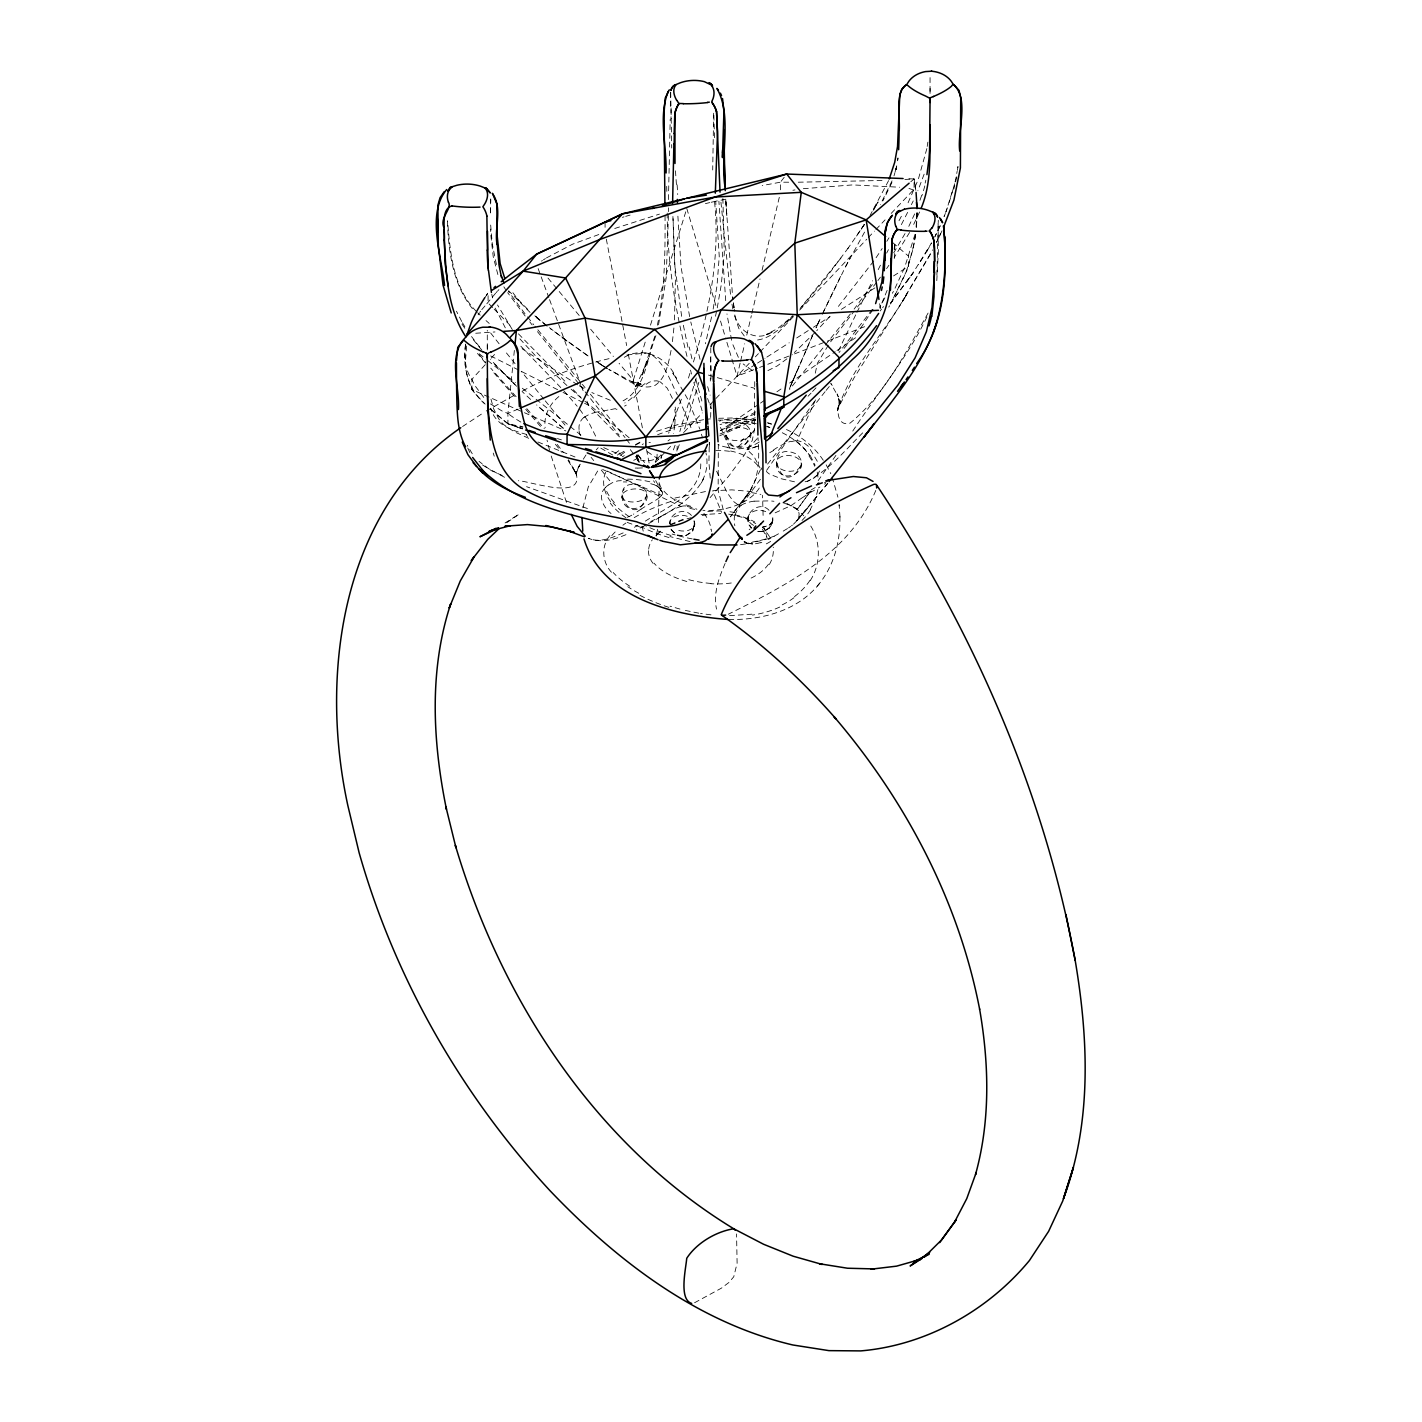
<?xml version="1.0" encoding="UTF-8"?>
<svg xmlns="http://www.w3.org/2000/svg" width="1422" height="1422" viewBox="0 0 1422 1422"><rect width="100%" height="100%" fill="white"/><g stroke="black" fill="none" stroke-linecap="round" stroke-linejoin="round"><path stroke-width="0.75" stroke-dasharray="5 3.75" d="M646.743 494.998C633.91 537.107 602.288 474.237 641.18 485.844C661.479 501.611 624.471 522.034 621.947 496.633M668.447 199.578L670.206 119.324M916.443 227.484L917.101 211.665L916.052 227.538M930.059 93.443L930.059 87.346M668.447 215.469L666.171 277.894L658.368 325.851M490.732 198.92L490.448 214.811M916.568 226.116L917.066 211.416M490.732 199.667L490.679 202.795M490.483 212.98L490.643 204.413M710.982 403.724L710.591 419.01M713.648 113.209L712.706 169.982M894.936 244.797L894.118 261.541M776.394 462.843C776.412 488.155 814.984 472.086 796.853 454.187C760.646 437.887 782.349 503.352 801.244 464.656A12.478 7.857 5 0 0 783.504 455.982A12.478 7.857 5 0 0 781.78 469.491A12.478 7.857 5 0 0 801.261 464.656M674.508 319.914L675.414 278.392L672.979 216.802M894.562 244.246L894.029 251.445M669.904 522.674L669.798 523.954C669.211 513.004 684.462 507.103 691.447 515.475M694.647 525.66L694.771 523.634M670.509 92.679L670.313 108.534M673.904 327.984L672.304 342.684M674.846 424.325L675.219 416.468M936.885 275.05L938.289 220.286M674.792 424.947L673.584 433.657M748.168 516.826L748.399 522.656L751.26 527.775M465.474 344.977C464.354 356.62 464.603 369.542 471.891 379.301A117.368 84.129 -47.8 0 0 474.912 385.593L485.151 399.28M517.466 427.151L514.195 425.978A128.78 2.204 18.9 0 1 507.921 423.72L507.921 413.447L514.391 350.168M465.616 344.106C462.346 365.952 467.749 389.824 485.151 404.115M936.796 280.667L938.324 251.836L938.093 219.663M658.404 522.549L659.204 481.027M757.766 531.472L763.063 531.472L769.053 528.273L772.43 522.656L772.324 517.288L772.43 522.656L769.569 527.775L764.147 531.206L758.104 531.544M897.62 160.775L897.993 157.931L897.175 163.672M582.896 507.778L588.299 486.839L598.84 469.029M670.704 92.092L671.735 148.03M710.769 347.875L710.947 379.247M957.415 170.409L957.966 166.534L956.757 173.502M915.555 234.95L914.062 243.855M915.644 234.346L912.853 249.703M637.714 460.177L636.558 454.987L637.607 459.946M642.993 526.353A6.381 4.55 36.9 0 0 642.424 527.9L643.277 531.384M927.197 146.448L927.855 142.147M671.077 350.434C668.447 362.734 666.314 377.843 654.991 385.433C638.709 391.974 623.156 376.226 609.434 369.88M694.185 525.962L694.292 520.594M636.647 454.987L637.571 457.866L636.629 456.195M676.89 451.13L677.192 447.468A71.296 35.212 -11.4 0 0 676.801 444.304M817.881 489.559L815.197 499.815L810.256 509.591M914.968 234.417L904.73 267.247L894.1 290.212M657.355 325.229C665.069 288.488 665.247 250.716 665.034 213.336M913.937 244.513L907.272 269.522L890.51 304.041M926.86 148.599L918.274 179.474L906.721 205.888M656.573 534.157L657.746 528.433M711.569 316.91L705.436 343.786M713.151 309.072L717.026 285.626L719.248 256.298L715.71 201.213L727.229 198.973M896.624 166.623L895.967 169.645L896.767 165.663L894.225 175.226M772.804 520.754L769.586 525.251L762.619 527.171M895.967 169.645L896.749 165.787M715.497 316.253L716.812 309.96M717.239 307.863L721.238 284.898L724.313 253.489L722.874 198.547M955.051 181.998L956.206 176.826M912.693 250.361L905.992 272.686L891.256 302.744M925.153 183.1L925.829 180.203M740.115 363.232L737.04 376.208L757.571 368.227M740.613 361.064L744.701 343.769M746.746 335.13L751.349 315.666M751.847 313.515L760.023 278.925M762.068 270.287L779.931 194.618M466.594 345.955L465.19 364.672A127.962 52.33 45 0 0 467.642 377.31L471.891 389.575A115.697 21.632 32.8 0 0 474.912 393.343L484.049 403.048M655.933 335.628C647.063 357.189 645.588 389.948 622.125 401.306M819.499 471.038L817.721 474.646M654.831 336.214L641.535 376.475L648.485 358.522L636.078 386.126L638.567 382.376L635.047 386.766L638.282 384.1L634.425 387.122L642.904 383.549L638.247 383.904L640.575 383.922L630.746 381.274L633.199 382.394L608.598 369.293M648.521 523.652C674.348 509.289 713.986 488.955 705.934 452.747M954.677 183.722L946.021 211.807M953.113 189.215L949.061 202.813M696.247 377.968L679.823 431.524M656.2 536.058L656.982 533.232M698.842 382.305L683.395 432.821M760.415 531.597C767.667 531.917 773.781 524.629 772.786 517.59M693.438 361.988C709.56 310.085 720.367 255.498 714.448 200.982M655.187 461.919A12.194 9.67 -86.8 0 0 656.342 459.342L656.466 459.075M645.197 342.151L633.305 380.332L619.085 363.285M650.476 325.176L686.133 210.634M656.449 459.146L656.449 459.11A12.158 9.758 -87.5 0 0 657.106 454.436L657.106 453.974A12.14 9.794 -87.5 0 0 657.035 453.191M688.444 378.074L690.683 370.964M924.14 174.159L917.883 190.726M887.132 290.39L879.774 308.023M921.598 195.596L919.199 202.511M679.289 444.713L676.676 452M605.665 472.3C601.133 482.645 604.652 494.696 611.744 502.961M681.387 399.191L668.624 433.248M673.406 449.903L675.379 444.411M947.39 207.754L944.066 216.553L945.363 213.442M772.59 521.59L768.769 525.713L762.299 527.171M674.739 417.641L668.376 433.87M760.486 469.651L749.714 491.408L730.321 516.879L749.714 491.408L738.8 506.747M892.056 180.861L880.396 204.519M891.932 182.514L882.955 200.822M812.424 335.841L789.157 389.273L812.406 335.823M725.113 563.414C719.07 577.599 712.991 593.561 716.528 609.131M919.59 211.967L912.302 227.324M791.574 383.531L799.146 365.863M598.2 447.699L596.227 449.867M578.292 467.571L576.07 474.397L576.372 471.66L576.532 476.174L575.91 472.868C585.011 501.344 529.713 480.938 518.301 480.743M926.913 316.946C907.094 358.522 876.716 393.894 851.885 432.412M888.608 180.63L870.051 215.469M914.648 213.904L908.498 227.005M875.792 490.448C849.414 553.94 786.437 585.206 728.295 614.233M670.971 529.162L676.037 534.779L684.942 536.13L692.461 531.206L694.771 523.954L691.874 531.917L685.315 536.058L677.263 535.383L671.255 529.802M815.499 399.902L797.12 440.571L802.772 442.011L808.389 446.33L818.894 463.981M940.013 226.027L934.698 237.083M822.254 314.315L845.557 266.696L865.802 229.866M928.104 313.053C906.205 351.767 884.804 394.587 850.125 423.081C836.883 427.364 836.207 408.505 840.064 400.471L839.122 406.177L838.784 397.787L839.584 401.466L837.078 393.912L838.305 396.756L830.821 383.442L832.261 385.469M823.16 312.378L840.917 275.708M838.376 350.95L856.08 314.102M911.413 204.644L913.208 200.946M940.28 225.707L935.089 236.301M856.915 312.378L872.575 280.738M884.893 297.785L880.04 306.708M907.609 212.376L901.05 225.263M878.192 269.647L882.049 262.057M886.653 253.116L888.412 249.668M930.29 254.485L902.348 301.34L932.708 249.881M757.126 438.687L747.119 449.601L753.82 456.124L760.006 467.945M701.224 483.142L704.228 477.614M845.557 266.696L849.983 258.306M899.024 220.694L903.006 213.193M578.736 466.754L579.714 464.976L577.314 469.349L580.283 464.194M905.032 233.581L893.763 252.796M926.842 251.356L931.588 242.895L913.084 272.828L890.741 303.064M889.514 305.801L888.768 307.116M909.582 232.444L894.456 257.098M893.407 291.439L892.341 293.27M810.256 580.549C820.992 564.107 821.009 541.658 810.256 525.216M873.215 210.332L878.103 201.942L873.535 209.745M873.677 209.478L877.57 202.831M873.055 309.356L861.803 326.473L843.584 349.03M927.695 249.828L918.47 264.776M583.287 459.199L586.202 454.631M623.316 490.448L624.187 489.044M692.461 531.206L693.332 529.802M886.795 241.331L888.981 237.812M881.533 309.107L880.182 310.991M906.401 295.047L854.071 377.825L837.38 409.412L840.562 401.075L837.38 410.78C851.191 367.249 884.182 333.157 906.916 294.247M478.112 314.813L479.338 312.964M864.185 224.658L854.818 238.647M484.582 297.998L489.008 291.83M863.705 225.423L861.305 229.084L864.363 224.445L847.832 248.601M876.076 257.702L882.173 248.53M609.842 535.632C600.813 546.332 602.217 562.632 611.744 572.551M744.613 498.589C759.863 481.685 759.579 458.862 757.962 437.692M872.255 309.463L839.051 352.532M828.315 345.19L817.401 363.25L814.93 374.857M886.564 268.634L888.874 265.31M766.582 470.433L815.357 400.097M833.061 459.466L836.207 454.987M760.379 479.285L744.719 500.757L738.249 504.988L733.379 501.362L727.442 493.114L716.03 470.06M907.147 281.289L913.084 272.828L890.83 302.779M830.963 462.47L818.148 480.636M873.73 261.026L836.74 308.521M479.872 312.182L480.6 311.169M694.54 525.358L693.225 527.331M817.188 586.131C834.501 566.383 841.202 539.098 839.744 513.289M872.361 284.507L854.124 309.107M810.753 490.981L797.155 509.538A12.407 8.425 9.4 0 1 799.111 514.231A21.632 14.718 10.7 0 1 797.244 520.043A30.484 20.743 10.7 0 1 796.64 520.95L793.334 524.363M848.365 247.819L824.227 280.187L800.319 308.663M808.105 494.625L797.155 509.538L791.858 505.912L797.155 509.538M877.925 280.578L880.414 277.148M830.661 341.795L853.289 312.342M840.953 258.022L800.088 308.45M883.489 306.565L882.653 307.65M876.592 282.338L855.671 309.321M784.197 177.306L780.447 182.194L780.447 192.468M850.392 313.942L789.512 389.468M827.835 483.196L795.716 522.052L827.604 483.604M481.756 309.676L484.991 305.926M825.098 391.672L765.943 466.167M826.146 390.392L829.31 386.5M637.234 393.823L642.104 388.117M637.056 394.036L633.234 398.444M807.056 508.596L797.28 520.043L811.215 503.815M495.603 293.216L485.417 305.463M657.177 534.708L661.479 530.353M819.534 583.464C798.044 610.856 761.357 620.49 727.886 619.441M829.577 316.715L816.726 330.739M496.136 292.612L497.238 291.403M485.24 364.672L471.891 379.301L471.891 389.575L565.849 430.955M491.177 358.166L495.62 353.296M754.673 429.888L745.021 440.322M710.076 497.629L728.508 476.37L744.31 455.093L752.291 440.34L754.424 429.728L754.62 388.295L716.812 377.505M862.692 432.857C845.468 449.956 829.204 469.918 807.465 481.258M812.566 391.494L817.046 386.713M655.489 462.346L666.065 451.165M667.558 449.583L670.58 446.384M684.178 432.039L702.308 412.895M709.862 404.915L714.395 400.133M715.906 398.533L749.252 363.303M755.366 356.851L758.406 353.634M759.935 352.016L793.512 316.555M799.626 310.12L866.762 239.198M868.291 237.581L874.406 231.128M875.934 229.529L885.088 219.859M891.185 213.407L914.079 189.233L914.079 178.959L905.299 178.621M815.304 332.233L794.347 352.567M497.789 290.817L498.909 289.644M808.052 396.24L811.073 393.076M605.399 487.639C596.938 495.567 603.586 507.565 611.033 513.52M741.928 443.468L735.636 448.819M558.864 396.525C549.656 404.061 543.577 415.722 545.124 427.773M790.721 318.724C780.589 327.895 769.551 339.538 754.94 340.231M784.144 323.896L793.067 315.737L777.798 328.446L766.334 334.508L772.679 331.699C755.242 343.946 733.948 329.157 734.321 309.178M583.962 417.357L582.949 418.281A15.233 14.327 60.8 0 0 581.171 420.414A13.473 12.691 60.8 0 0 579.661 423.454A14.078 13.225 62 0 0 578.985 427.115L579.056 429.817M910.773 181.785L914.079 178.959L914.826 183.26M659.666 497.38L658.119 498.589A54.64 30.751 -1.2 0 1 656.253 499.886L644.681 506.836A101.015 56.987 -1.1 0 0 641.162 509.112M749.163 529.766L750.158 528.948M646.157 384.313L646.939 383.727A32.226 22.965 60 0 1 652.734 381.043L656.608 380.829A15.038 10.754 60.4 0 1 659.541 381.629M786.935 358.824L777.301 365.916L767.898 370.591M791.521 525.82L792.445 525.091M775.132 512.844L791.094 505.574L801.617 498.162M614.784 453.654L621.574 448.677M670.064 439.416L667.967 440.909M608.545 485.009L612.1 482.84A13.047 6.452 -6.3 0 1 618.215 480.849L623.654 480.512M790.561 526.513L788.552 527.882M506.819 522.656L519.012 514.231L504.97 523.012M755.189 417.766L720.439 430.635L758.69 404.346M760.503 403.101L765.96 399.333M776.892 391.832L782.349 388.064M789.637 383.051L835.158 351.749M836.989 350.505L857.022 336.73M462.577 426.511L484.369 412.184M641.109 509.094L635.563 512.844A91.417 51.583 -1.1 0 1 633.59 514.106L633.359 514.284M541.462 261.115L542.44 260.475M802.008 497.913L808.887 493.558M543.435 259.835L545.426 258.555M755.686 364.263L737.04 376.208L725.593 337.992M757.535 363.072L765 358.291M766.867 357.1L789.228 342.773M796.676 337.992L811.589 328.446M813.437 327.256L830.217 316.519M841.397 309.356L874.939 287.866M893.567 275.921L908.48 266.376L908.48 256.102L890.563 240.78M642.211 444.535L643.437 443.842M486.253 411.011L514.8 394.961M619.743 453.849L626.515 449.832M787.521 528.54L782.242 531.668M546.421 257.933L572.551 244.193L600.475 233.919M825.809 483.516L824.618 484.244M773.284 450.099L773.852 449.743A69.82 41.522 1.4 0 1 790.863 441.229M812.371 491.461L814.486 490.199M818.325 487.942L819.89 487.035M645.339 521.11C667.505 506.854 702.539 493.292 700.708 461.759M778.527 533.783L768.218 539.56M635.581 444.553L642.282 440.909M661.088 516.31L673.121 509.627A54.64 32.333 1.2 0 1 675.379 508.543L677.512 507.672A23.641 14.078 1.5 0 1 680.854 506.57M634.336 527.278L637.998 525.269M756.931 446.419L746.941 449.743L759.366 445.69M720.439 430.635L758.601 410.354M670.331 524.505L685.884 518.106M644.61 525.749L636.327 529.962M522.656 390.908C550.705 375.568 581.243 364.956 612.367 357.882M650.636 521.554L657.177 518.372A101.015 59.635 1.1 0 0 661.141 516.346M638.016 458.257L633.679 460.319M755.206 413.944L737.591 420.628L720.03 424.52M719.692 435.825L755.757 419.703M623.156 532.894C612.473 537.552 599.977 543.328 588.424 538.28C601.435 543.666 615.459 539.187 627.742 533.908M627.244 517.253L627.653 517.11A17.953 10.221 -0.8 0 0 628.986 516.524L629.502 516.364A36.297 20.512 -1 0 0 633.341 514.266M490.483 403.937L501.966 410.94A130.646 93.639 -47.8 0 0 507.921 413.447L518.052 409.092M720.03 433.977L746.55 422.796A193.072 1.28 -23 0 1 755.206 419.152M614.748 228.48L659.452 214.118M624.294 357.295C644.753 345.262 668.216 358.397 676.641 378.874L672.802 373.026L687.946 399.529L699.784 428.946M759.615 367.445L792.445 354.7M794.507 353.9L825.275 341.955M827.337 341.156L866.318 326.029M761.819 542.44L760.592 542.866M694.558 1302.748L721.31 1288.208L728.917 1282.484L733.752 1276.778L737.111 1263.198L736.56 1233.941M656.644 431.239L677.619 424.68L703.57 419.703M669.975 428.609L703.997 421.339M624.027 216.855L622.392 217.335M625.68 216.375L630.106 215.078M791.343 441.691L791.716 441.584A21.401 12.887 1.6 0 1 796.533 440.518M674.917 498.055L705.756 491.479M594.432 412.487L609.238 409.838M705.419 203.613L709.756 202.599M615.602 408.612L610.198 409.678M711.213 202.262L715.568 201.32M792.907 190.264L794.987 189.926M626.924 354.985L646.157 352.994A24.672 19.357 86.3 0 1 652.716 355.482C665.478 365.081 670.366 381.38 677.423 395.014M749.856 543.56L752.025 543.204L738.729 544.804M749.643 543.595L748.559 543.755A9.634 6.399 10.8 0 1 746.461 543.133L744.524 542.12L752.54 544.217M754.158 501.184L769.711 500.882A71.296 50.357 7.2 0 1 773.977 501.291M701.082 514.675L720.901 513.52M803.323 188.699L852.596 184.913L899.628 187.224M751.989 614.18L726.695 615.833M705.454 419.472L711.107 418.779M475.712 333.246L494.98 331.948M718.625 418.281L733.592 417.961L755.26 419.97M642.513 467.909L637.145 468.14M904.854 179.456L914.079 178.959L915.821 190.317M718.003 420.112L737.023 420.219L752.025 421.979M882.013 180.487L798.062 182.212M788.712 182.212L780.447 182.194A382.945 44.615 -11.3 0 1 762.228 185.553M649.036 442.509L650.387 442.58M711 614.855L700.513 613.469M794.507 481.809L781.318 478.77L769.586 474.148A18.93 11.145 6.5 0 1 766.369 471.375M751.989 491.568L731.868 489.879L712.742 490.697L721.594 512.382M908.942 188.433L914.346 190.246M728.615 447.788L732.632 448.463M728.117 447.717L727.175 447.575M728.668 514.106L744.062 517.715L755.704 523.545M755.402 420.592L736.329 418.53L722.927 419.917A23.019 11.483 -5.8 0 0 719.461 421.179M698.789 613.166L684.995 610.358M690.097 541.604L669.975 536.574M490.483 409.074L501.984 418.921A128.78 24.067 32.8 0 0 507.921 423.72L523.029 426.92M687.235 506.463L688.248 506.73A11.074 6.435 2.5 0 0 689.172 506.943L692.514 507.672A17.544 11.056 1.2 0 1 696.904 509.272M784.482 503.335L791.041 505.539M679.929 609.078L670.011 606.181M767.898 423.134L771.471 424.271M708.44 375.07L714.715 376.901M767.489 422.672L771.399 423.827M650.725 483.711L651.578 483.978A32.795 19.055 -6.2 0 1 653.978 484.689M526.744 434.457C512.311 430.617 494.696 424.663 490.803 408.274M557.424 438.598L561.406 439.86M491.123 409.625L507.921 423.72L522.585 428.395M610.287 400.275L591.854 392.579M587.428 508.525L526.567 486.68M519.563 427.898L522.549 428.946M627.209 522.407L642.282 527.846M517.057 426.991L520.825 428.342M507.921 423.72L514.195 425.978M537.925 441.975L575.181 457.049M502.215 475.481L491.532 470.7L479.516 463.021M602.608 469.491L661.497 495.283M528.717 438.296L514.213 431.737L504.063 424.894A78.121 50.445 -54.7 0 1 498.624 418.655L493.612 408.754L490.59 397.733M603.728 447.646L621.61 455.52M607.247 471.073L680.8 506.428M504.526 477.294L488.386 468.513L479.036 461.368M752.149 370.342L743.137 363.925M490.626 355.927L561.068 391.423M563.023 392.419L582.593 402.284M584.549 403.261L588.477 405.234L620.348 437.745M786.437 429.533C801.19 436.216 814.291 446.757 823.285 460.284M520.079 425.996L522.478 427.258M743.937 541.746L746.479 543.097L744.613 541.569M579.554 385.966L588.335 390.695M520.843 422.085L514.195 417.997A130.646 115.146 -41.8 0 1 507.921 413.447M600.759 448.108L613.682 455.573M719.283 445.104L718.003 444.304M577.634 384.847L521.412 348.283M606.803 368.191L599.622 363.801L606.856 368.334M658.688 459.359L647.259 451.627M602.306 365.436L595.694 361.064L607.656 368.76M562.579 337.903L589.099 356.691L550.296 328.66M566.987 341.12L549.461 327.7M746.479 543.097L744.737 541.675M547.15 326.207L534.69 316.235M629.164 437.78L582.984 399.6M479.214 353.74L486.111 359.251M487.835 360.637L515.422 382.696M522.318 388.224L534.388 397.876M536.112 399.262L580.94 435.114M546.155 325.105L535.187 316.093M534.832 315.791L540.644 320.732L535.685 316.466M581.438 398.267L568.587 386.98M486.022 320.608L489.221 323.434M530.051 312.413L508.614 290.746M566.951 385.522L536.965 357.402L519.03 337.956M539.613 407.652L564.623 429.444L536.609 404.915M530.655 399.458L522.052 391.459M769.053 510.285C758.264 498.82 739.262 517.324 751.776 528.273M516.63 386.286L492.492 362.023M527.811 309.427L516.079 297.447L518.888 300.824L511.031 290.177M515.084 384.775L490.501 359.588M477.596 312.644L480.209 315.222M744.275 335.983L738.782 328.375L733.77 313.231M492.634 307.543L488.084 302.904L488.084 292.63A150.305 36.03 -44.9 0 0 486.377 295.189M494.145 309.089L512.364 327.664M518.443 333.85L567.129 383.496M573.226 389.699L580.851 397.467M637.056 454.773L644.646 462.523M560.766 387.566L518.586 343.893M516.133 396.702L490.75 368.174M563.734 390.712L577.19 406.248M476.281 311.347C452.818 287.582 450.134 252.245 447.557 220.712M526.798 408.647L544.306 428.751M514.444 396.436L491.87 370.52M729.593 447.948L720.03 426.387M525.767 409.376L540.502 426.44M479.427 354.896L485.702 362.343M485.542 363.108L477.472 353.403M481.969 350.256L471.589 337.583M547.985 278.072L579.269 315.577M590.645 329.211L613.397 356.478M579.732 381.132L534.921 326.171M582.398 384.402L585.046 387.655M543.879 399.155L521.199 371.266M545.266 400.862L566.454 426.884M479.605 347.004L471.535 336.552M590.379 394.196L625.04 437.585M515.066 363.677L504.348 350.345M591.108 457.333L593.721 460.586M527.491 316.893L533.712 324.678M555.398 444.233L561.761 452.196M601.222 469.953L611.638 483.089M537.48 331.646L578.434 383.3M499.122 343.786L488.866 330.722M579.749 384.971L619.068 435.079M529.731 321.834L532.13 324.891M525.002 313.782L508.347 291.279M525.162 316.004L507.672 292.665M626.355 439.274L630.302 444.375M762.37 529.233L766.973 537.463L764.254 527.953M662.065 491.976L659.879 488.368L661.994 491.888M557.246 444.428L563.467 452.516M630.302 449.619L632.986 453.12M635.474 456.373L639.189 461.261M661.639 491.408L661.568 491.337A11.074 6.079 -0.3 0 1 661.248 490.821L660.181 489.008M579.714 409.323L588.406 421.641L596.067 436.998M638.176 454.809L642.548 460.835M512.311 329.584L497.54 304.983M660.235 489.079L660.27 489.132A17.544 9.865 -4.7 0 0 657.533 486.537L653.551 480.778M568.018 460.444L575.661 472.726L568.462 459.715M472.424 308.627C452.694 283.938 448.499 251.623 447.432 221.068M461.99 324.127L465.296 328.98M472.264 453.76L467.251 445.282M505.308 327.842L495.212 308.094M660.572 489.577L661.817 491.621M503.85 286.8L505.628 289.608M638.869 462.221L637.998 460.817M462.47 322.794L464.887 326.793M810.256 455.591L815.179 465.35M655.684 480.565L660.821 490.039M461.741 321.479L456.444 311.205M826.146 464.816L830.821 473.668M738.374 357.349L732.561 343.946M574.968 471.215L576.692 475.588L572.266 465.936L573.102 467.554M467.767 448.037L470.22 453.387M679.058 398.729L691.91 429.942M723.283 509.663L718.146 490.412L718.323 444.89M566.454 502.375L550.652 454.311M832.119 477.117L837.931 497.202M538.138 268.58L540.413 274.784M541.178 276.863L548.803 297.571M549.567 299.633L580.834 384.544M581.598 386.606L583.127 390.748M586.948 401.093L588.477 405.234M707.587 398.48L711.284 408.647M497.86 274.535L493.221 256.671L490.928 236.052A383.585 291.403 31.3 0 1 490.626 229.066M672.41 398.391L667.202 388.135L660.519 382.109A14.593 10.505 60.9 0 0 659.737 381.718M638.371 461.439L636.825 456.782M493.221 453.049L494.234 456.195M702.113 410.834L693.847 382.482M686.79 208.501L716.688 308.272M720.51 321.017L724.953 335.876M707.623 386.642L710.129 395.192M701.864 401.075L695.625 378.679M701.437 434.172L702.486 437.834M700.033 359.304L690.79 321.959M549.55 450.276L547.043 440.162M731.601 340.267L726.962 313.906M687.004 356.353C674.935 308.627 667.042 259.639 667.185 210.314M690.523 370.129L691.519 374.075M496.385 264.581L492.243 243.553L490.643 224.712M689.617 316.591L681.014 266.732L677.779 214.26M687.964 347.27L683.058 323.878M491.781 294.283L492.51 297.909M606.323 239.109L626.658 345.582M628.328 354.256L642.389 427.862M646.53 449.459L649.41 464.567M817.223 472.14L818.254 479.09M731.975 304.13L732.97 309.765M681.636 316.324L674.668 264.456L672.908 216.446M879.649 303.721L880.68 310.174M914.933 183.971L915.555 188.273M725.682 435.15C729.13 460.746 765.658 438.563 744.364 423.649C706.112 413.909 737.947 474.344 750.549 433.479M730.499 294.212L720.794 200.804M733.485 303.188L733.983 307.507M710.236 478.183L708.92 462.381L709.311 442.331L709.365 447.272L709.24 443.54M674.828 409.572L675.077 412.362M725.718 300.664L718.892 201.177M675.468 170.818L676.588 186.815M839.993 517.146L839.14 504.668L839.407 508.489M732.294 292.488L725.718 199.24L726.891 216.642L725.878 201.533M763.099 515.404L762.565 495.265M710.964 370.964L710.485 356.673M714.484 137.685L713.844 114.453M666.687 186.371L666.918 193.996M917.083 212.998L917.101 215.486M668.447 207.808L668.447 211.629M487.284 344.977L487.284 351.198L487.284 330.295M930.059 91.364L930.059 74.655M622.107 494.874L622.107 498.269M605.079 222.33L605.079 228.48M769.124 538.298A106.543 70.816 10 0 1 751.651 542.546M752.398 543.666A12.478 7.554 11.4 0 1 749.465 543.382M760.308 542.635A24.032 17.26 14.1 0 1 752.647 544.004M770.617 541.409A59.937 41.416 10.8 0 1 764.325 544.822M741.058 505.183A33.701 21.774 6.2 0 1 754.14 501.131M741.289 505.361A30.111 19.09 5.4 0 0 740.578 505.805A11.412 7.234 5.4 0 0 739.564 506.588M735.21 515.173A38.394 24.352 5.5 0 1 739.884 506.73M734.818 515.12A45.006 28.938 8.7 0 0 734.232 518.55L734.57 524.38A75.011 47.406 14.8 0 0 734.854 525.713M774.208 536.147A106.277 70.94 10.2 0 1 751.474 542.191M671.077 107.983A538.529 274.926 -65.3 0 1 670.988 118.79M617.432 455.147A106.543 49.219 -7.6 0 1 620.028 452.871M622.285 456.8A59.937 27.214 -10 0 1 624.311 455.662M637.18 468.034A75.011 30.2 -5.2 0 1 635.207 468.069M894.9 172.755A80.45 57.858 -53.6 0 1 893.976 175.901M805.101 481.791A23.019 14.824 6.8 0 0 817.33 474.521A108.356 71.758 -3.3 0 0 817.135 473.473M809.011 456A108.356 71.758 -3.3 0 1 814.699 466.256M795.982 440.998A105.601 71.1 -9.1 0 1 809.865 455.733M769.729 452.729A44.74 26.289 0.9 0 1 773.764 450.419M751.563 422.849A105.495 71.118 -9.4 0 1 756.308 423.774M766.973 426.582A105.495 71.118 -9.4 0 1 769.889 427.542M782.26 432.732A105.495 71.118 -9.4 0 1 809.722 455.787M710.307 378.039A427.702 100.749 78.9 0 1 710.342 381.025M754.709 381.665A383.585 102.58 77.6 0 1 754.727 388.473M680.96 506.463A8.532 5.261 1.1 0 1 687.377 506.179M670.988 535.49A105.637 47.53 9.2 0 1 644.806 525.411M710.911 529.197A52.81 34.324 3.4 0 1 711.622 531.508M703.908 513.378A69.571 46.233 -5.6 0 1 711.124 529.162M692.194 538.902A108.339 52.17 8.2 0 1 672.108 534.05M669.033 537.569A105.495 48.775 7.8 0 1 641.126 526.744M626.018 517.839A105.495 48.775 7.8 0 1 610.251 503.068M654.298 484.813A23.125 13.242 -5.6 0 1 657.604 486.484M614.428 502.606A108.339 50.659 7 0 1 605.594 488.741M605.31 487.622A36.314 18.095 -5.9 0 1 608.42 484.973M662.332 491.816A8.532 4.817 -3.4 0 1 661.603 495.354M661.55 495.46A23.641 13.242 -1.5 0 1 659.612 497.362M629.271 516.684A105.637 47.424 9.1 0 1 612.989 502.873M623.334 481.934A52.81 28.369 -6.3 0 1 626.729 481.969M627.529 479.161A69.571 43.904 -8.4 0 1 651.863 482.325M527.473 436.59A78.121 39.158 -64.7 0 1 526.229 434.599M956.739 176.843A115.662 49.255 -65.9 0 1 953.842 188.984M924.815 185.909A80.45 33.079 -64.9 0 1 921.989 195.507M743.688 438.705A124.798 89.728 -54.3 0 1 740.666 441.798M743.724 448.126A19.926 11.021 -1.5 0 1 735.618 448.979A14.629 7.999 -1.7 0 1 732.49 448.641M722.483 422.761A108.356 65.927 -7.9 0 1 750.585 424.431M759.241 441.993A44.74 25.365 -0.9 0 1 744.275 448.499M727.353 447.272A18.93 9.474 -1.2 0 1 719.443 445.033M691.981 358.824A866.122 830.288 69.5 0 1 689.226 347.004M677.121 184.842A95.132 11.696 89.1 0 1 677.707 194.53M751.545 422.849A105.601 70.105 -9.9 0 1 754.673 423.418M766.742 426.369A105.601 70.105 -9.9 0 1 769.64 427.293M648.699 549.123A62.124 30.129 -6.9 0 1 652.289 539.809M655.951 535.436A62.124 30.129 -6.9 0 1 662.528 529.997M670.757 525.145A62.124 30.129 -6.9 0 1 690.968 517.732M702.237 515.422A62.124 30.129 -6.9 0 1 708.049 514.64M653.053 563.379A62.213 32.066 0.1 0 1 648.645 549.123M686.808 581.474A62.177 30.911 5.7 0 1 654.013 563.148M710.982 583.429A62.23 31.657 5.9 0 1 688.355 579.572M731.299 582.984A63.226 37.025 5.3 0 1 711 583.731M768.484 564.178A61.661 39.62 6.9 0 1 747.776 579.501M769.355 564.445A63.226 40.687 5.1 0 0 773.319 549.123A62.23 39.603 -1 0 0 773.266 547.186M766.6 532.557A62.23 39.603 -1 0 1 771.026 539.596M734.694 514.8A62.177 40.296 -6.5 0 1 754.798 522.016M762.601 527.526A62.177 40.296 -6.5 0 1 767.205 532.361M707.783 511.511A62.213 39.674 -6.6 0 1 720.598 511.013M729.966 511.778A62.213 39.674 -6.6 0 1 735.956 512.791M661.568 488.528A51.832 26.68 -4.9 0 1 659.239 481.72M715.799 450.49A51.832 26.68 -4.9 0 1 730.215 451.396M730.553 451.005A51.494 31.924 -4.5 0 1 759.65 468.265M759.295 488.013A51.85 32.35 -3.5 0 1 702.895 510.302M694.754 509.36A51.85 32.35 -3.5 0 1 689.474 508.258M761.197 467.945A51.85 32.35 -3.5 0 1 761.783 469.509M690.825 506.303A51.494 27.356 4.2 0 1 661.994 488.404M620.845 455.2A105.886 46.695 -9.7 0 1 626.853 450.65M635.385 445.246A105.886 46.695 -9.7 0 1 641.02 442.171M657.622 434.723A105.886 46.695 -9.7 0 1 671.308 429.995M810.558 509.716A106.472 72.7 11.2 0 1 800.817 521.625M611.78 535.65A104.961 43.069 -11.5 0 1 617.432 529.784M622.889 525.233A104.961 43.069 -11.5 0 1 625.893 523.012M634.212 517.626A104.961 43.069 -11.5 0 1 676.357 499.762M751.456 492.616A105.299 71.864 -12.3 0 1 760.912 494.429M786.881 503.441A103.344 72.593 -14.3 0 1 793.991 508.063M794.685 507.565A105.299 73.731 -13.8 0 1 803.679 515.795M809.918 580.407A105.495 73.126 11.7 0 1 793.44 597.347M793.991 597.72A103.006 72.718 14.8 0 1 779.043 606.341M779.736 607.052A105.495 73.766 14 0 1 752.469 615.104M668.855 607.354A105.299 46.926 10 0 1 637.198 593.827M638.745 593.258A103.344 43.016 11.1 0 1 627.795 586.699M629.804 586.255A105.299 44.224 10.8 0 1 613.184 572.497M753.589 525.376A12.478 8.39 7.4 0 1 749.874 513.715A12.478 8.39 7.4 0 1 766.476 511.902M660.839 454.916A12.478 6.15 -8.3 0 1 649.534 460.604A12.478 6.15 -8.3 0 1 637.465 458.008M693.883 520.896A12.443 7.821 4.8 0 1 690.701 529.393A12.443 7.821 4.8 0 1 676.712 529.891M670.189 524.203A12.443 7.821 4.8 0 1 675.61 516.257A12.443 7.821 4.8 0 1 689.741 517.27M675.77 412.398A69.003 62.248 47.9 0 1 675.877 416.468M675.201 407.101A52.561 44.989 56.8 0 1 675.503 409.589M641.162 386.642A66.71 47.21 67.7 0 1 645.588 383.229M632.132 397.645A53.734 41.131 16.9 0 1 624.809 402.995M626.284 405.128A45.611 36.617 33.1 0 1 624.56 406.123M616.988 409.127A45.611 36.617 33.1 0 1 615.975 409.394M584.033 417.464A33.666 31.497 87.2 0 1 594.485 412.664M580.425 435.612A26.431 24.725 63.1 0 1 578.843 429.835M811.411 489.772A69.003 12.123 -35.3 0 1 815.215 487.55M824.316 482.929A52.561 3.431 -32.5 0 1 828.653 480.583M639.509 462.186A12.14 9.599 -88.9 0 1 638.034 458.399M661.532 454.987L661.052 458.346L661.532 454.987M817.81 323.967L816.015 327.895L820.494 318.119L817.81 323.967M942.022 230.826L936.529 242.344L942.022 230.826M727.744 438.474L726.091 436.394L727.744 438.474M733.93 307.792L732.703 296.807L733.93 307.792M732.081 440.109A12.478 6.488 -4.5 0 0 750.549 433.212A12.478 6.488 -4.5 0 0 731.655 428.893A12.478 6.488 -4.5 0 0 732.081 440.109M628.293 501.486A12.443 6.488 -4.4 0 0 646.726 494.643A12.443 6.488 -4.4 0 0 627.902 490.235A12.443 6.488 -4.4 0 0 628.293 501.486"/><path stroke-width="1.5" d="M451.218 312.929L443.024 285.129L438.314 245.437L437.887 205.23L440.056 197.694L444.322 191.579M458.435 409.554C459.946 386.269 446.97 354.842 466.096 336.872A36.688 28.102 27.3 0 1 482.805 327.22L491.763 327.238A36.688 28.085 -27.3 0 1 508.472 336.872C523.652 349.83 516.773 372.351 518.497 390.339A459.573 202.724 -69.7 0 0 518.852 398.284L519.385 406.55M456.462 360.779L457.777 347.341L463.074 340.747M488.688 352.958L487.284 354.398L486.839 353.331M487.284 358.148L487.284 354.274L487.284 357.1M884.857 240.567L884.857 252.778L884.911 235.092M897.957 229.546L895.86 231.057A16.371 10.221 -55.5 0 0 892.127 239.749L890.456 290.212M930.059 102.508L930.059 97.851L933.65 96.429M930.059 124.923C929.544 152.794 932.157 181.767 921.207 208.145M934.787 261.221L933.881 240.745A17.028 8.888 64.2 0 0 930.379 232.124M829.079 481.56L874.139 423.809L864.061 436.981C891.221 401.893 921.989 367.409 936.014 324.5C945.346 292.719 946.625 258.431 943.55 225.636M444.144 240.247C445.584 231.804 439.967 208.767 451.983 205.906M755.171 343.786L761.534 352.229L763.596 360.904L764.592 439.131M764.592 431.648L764.609 417.837M885.017 239.98L884.928 260.368C886.457 245.686 880.965 227.236 892.429 215.273M944.795 252.387L944.83 236.745M444.091 227.787C439.043 218.01 452.427 208.643 448.499 202.297M675.006 163.477L674.917 113.173A17.028 8.941 -64.2 0 1 678.383 104.517L678.863 103.664M582.007 517.484L582.771 531.081M891.221 258.982L892.252 238.647M703.908 363.357L704.299 383.851L707.872 424.2M930.059 98.402L925.58 96.038A36.688 10.398 17.9 0 1 908.871 86.404L906.703 84.591L908.889 81.232A36.688 28.102 27.3 0 1 925.58 71.58L931.748 71.207M930.059 99.629L929.579 149.417A381.469 299.509 -26.3 0 1 928.922 159.211L926.931 174.657M487.497 231.235L488.119 267.994M664.038 112.676L665.247 98.047L669.3 89.817M673.886 143.924L672.588 203.524M722.447 157.184L722.696 149.754L722.447 157.593M934.609 271.993L932.014 307.454L926.415 331.575L915.093 357.864L897.851 385.131L875.739 412.487L841.468 447.219L796.978 485.577L787.237 492.208L777.816 495.887L768.467 495.052L765.249 492.314L762.992 486.342L762.885 453.849L758.175 402.906L756.931 373.008L755.526 366.378L752.362 360.655L756.077 368.049L757.197 379.176M898.651 149.737L898.917 141.88A381.469 85.444 -80.6 0 0 899.095 131.819C900.553 118.435 894.562 92.626 906.116 84.929M766.031 462.754L765.32 414.477M884.271 270.767L884.928 256.849M890.936 269.238C891.825 303.277 878.441 336.641 852.631 359.304C824.351 386.748 797.031 415.366 766.778 440.66M884.857 249.259L881.889 282.036L875.597 303.615M722.589 152.989L723.94 111.449L722.536 98.527M959.708 151.016C957.184 131.215 969.377 99.096 953.807 84.822M712.155 533.89L711.995 535.028M515.066 343.626L516.399 330.526L565.583 277.983L622.445 213.833L684.64 198.76M885.675 228.018L885.053 233.315L887.364 222.579L891.807 215.913M883.026 283.476L883.809 276.935M763.774 416.113L783.806 407.154L783.806 396.88L797.227 314.742L794.809 243.144L801.261 192.326L786.704 174.035L686.168 198.422M525.607 430.031L558.295 441.495A115.697 1.991 18.9 0 0 567.058 444.517L648.859 467.696L647.668 465.687M931.854 316.324L933.952 296.718L934.645 249.49M466.967 334.685L471.233 322.67A159.762 38.287 -44.9 0 1 479.801 305.872A150.305 36.03 -44.9 0 1 484.76 297.731M881.462 290.479L882.244 286.977M876.681 488.013L876.414 484.635A24.672 5.528 -39.4 0 0 873.73 484.387C812.264 511.991 747.634 549.514 721.238 614.713L722.003 615.406C764.094 644.984 802.044 680.125 835.923 718.785L834.021 716.652C905.476 800.231 958.677 900.837 979.634 1009.247L979.58 1008.962C989.09 1063.62 990.494 1120.589 975.545 1174.43L976.31 1172.279L966.764 1198.622L954.518 1222.138M447.806 191.259L450.116 187.384L456.977 185.251A37.416 31.533 -2.8 0 1 480.6 186.229L485.062 188.024L486.502 190.139A37.416 19.179 -26.1 0 1 484.831 203.79L482.876 206.759A14.273 7.661 63.4 0 1 486.911 216.073M670.935 90.226L671.273 89.142A17.028 10.665 55.2 0 1 675.379 84.84L680.303 82.778A36.759 31.693 3.9 0 1 704.334 81.641L710.876 84.733A36.759 20.352 -29.6 0 1 713.08 98.598L711.747 101.655A11.625 7.341 55.6 0 1 712.351 102.491M711.018 346.719L711.338 345.67A14.273 8.816 56.5 0 1 716.101 341.671L720.581 339.894A37.416 31.533 2.8 0 1 744.204 338.934L751.012 342.329A37.416 20.815 -27 0 1 752.7 355.98C750.318 359.713 753.553 360.761 749.998 359.482M447.948 190.726L451.556 186.78M937.24 320.839L933.081 333.157M707.445 444.535C691.945 485.222 642.477 481.72 609.38 468.282C579.643 457.706 533.712 459.59 524.203 421.854C517.857 399.635 518.301 376.332 517.946 353.456C519.208 348.426 511.565 336.801 508.703 341.831A36.688 10.398 -17.9 0 1 491.763 351.696L490.43 352.247M595.925 451.805L621.076 459.839L645.855 447.272L645.855 436.998L697.971 372.049L721.043 309.907L794.809 243.144L866.14 219.895L909.12 183.189M769.498 438.438L781.62 407.492M889.23 179.012L894.722 162.286L897.549 146.395L899.806 94.581L901.779 89.195L905.707 85.213M653.356 465.421L652.076 467.003M943.586 227.182L953.931 200.058L960.401 167.956L960.721 97.816L959.015 90.404L954.055 84.965M725.895 561.566L728.366 556.144M878.494 310.298L797.227 314.742L721.043 309.907L654.671 329.406L595.089 375.959L567.058 434.243L567.058 444.517L584.495 444.766A127.962 11.003 2.2 0 1 604.937 445.335L645.855 447.272L675.61 455.555L707.658 441.211M668.198 91.381C658.048 116.942 666.882 146.146 666.083 172.986M677.938 105.246L678.685 103.966M670.118 457.688L666.509 461.688L662.634 461.332M916.657 363.517C945.488 323.932 947.816 272.9 943.533 225.974M931.854 228.018L929.046 231.093M730.215 552.643L739.653 538.103M878.654 313.409C850.587 355.607 808.407 385.558 764.449 409.269M678.934 103.575L676.925 100.429M912.32 370.413L914.488 367.178M906.063 379.621L907.965 376.919M897.513 391.334L904.374 381.967M900.766 387.015L902.934 383.993M939.658 1242.615L956.348 1219.632L941.488 1240.002L924.211 1257.101L929.686 1252.302L910.133 1265.953L922.309 1258.292M467.145 333.815L523.172 271.14L536.609 254.165L622.445 213.833L714.999 197.054L801.261 192.326L866.14 219.895L885.675 236.603M876.556 325.656C847.334 364.228 808.46 395.583 764.449 415.277M769.817 513.751L779.576 503.281M806.221 395.12L777.852 428.537M769.942 412.487L764.503 418.743M727.637 519.937L713.951 534.228L705.241 540.84A36.314 23.445 6.9 0 1 700.406 542.457M933.205 96.607L934.538 96.038A36.688 10.398 -17.9 0 0 951.265 86.404L953.096 84.2M675.983 84.645L674.828 86.546A36.759 18.308 28.3 0 0 676.73 100.411M510.462 337.032L516.399 330.526L585.082 318.137L654.671 329.406L697.971 372.049L706.112 394.409M716.19 341.671L714.733 343.697A37.416 19.179 26.1 0 0 716.35 357.473L719.052 360.673M763.561 521.056L762.636 522.034A15.233 2.293 -42.9 0 1 760.628 524.043M446.686 189.535C426.209 213.656 441.762 257.346 444.571 285.484M498.891 528.771L487.746 539.365L471.251 560.624L474.201 556.66L460.248 581.011L449.21 608.012L450.65 604.048C428.893 670.26 432.661 741.84 446.455 809.278L445.85 806.612L455.964 847.743L455.378 845.432C500.828 999.151 595.018 1144.372 733.752 1228.768L735.263 1230.261M493.985 287.653L495.585 286.337M755.26 528.895L753.464 530.353M501.202 281.752L502.375 280.792M502.979 280.312L505.397 278.374A182.105 12.051 -35.1 0 1 515.688 270.251L536.609 254.165L573.635 236.959M460.799 427.72C341.582 509.449 319.097 673.495 347.839 805.527L359.126 852.738C394.818 978.354 461.315 1094.744 549.87 1190.552C616.508 1260.407 697.242 1322.567 792.854 1344.981L828.919 1350.633L860.719 1350.9C925.953 1345.39 987.917 1310.728 1029.457 1260.479L1048.636 1231.31L1062.732 1201.021L1073.397 1167.338L1063.46 1198.657C1091.989 1122.58 1088.488 1039.091 1075.156 960.241L1075.103 959.957C1043.517 790.152 972.31 628.88 876.912 485.435M708.618 539.08L709.045 538.796A13.047 8.479 7.2 0 0 712.138 535.045M491.781 290.355L523.172 271.14L599.373 239.66L714.999 197.054L786.704 174.035L903.094 178.532M652.751 466.629L676.037 454.258M463.874 340.249L465.989 341.938A36.688 10.487 17.7 0 0 482.627 351.749M833.221 370.68L838.962 367.623L838.962 357.366L797.227 314.742M496.1 528.22L479.943 536.769L498.5 528.166M796.462 492.687L811.518 485.933M598.751 225.263L622.445 213.833M707.729 439.807L651.4 467.376A38.394 19.73 -4.9 0 0 665.923 464.283M929.206 1254.311L913.279 1261.794L920.478 1259.377L896.571 1266.149L871.099 1269.188L874.477 1268.922L847.512 1268.228L819.463 1263.749L822.254 1264.46L793.192 1256.213L763.596 1244.268L733.752 1228.768C716.173 1231.488 696.584 1242.988 686.737 1258.292C685.795 1269.242 678.685 1299.548 691.696 1303.441M598.182 225.529L574.186 236.71M520.079 408.221L595.089 375.959L645.855 436.998L678.116 435.736L707.267 428.822M489.808 352.496L490.857 352.069M899.966 210.509A11.625 6.132 64.7 0 0 899.468 210.634L899.273 210.723A16.655 8.728 62.9 0 0 896.127 213.762M765.409 413.98L783.806 407.154M817.934 483.48L819.036 483.089M675.646 84.733L674.881 85.036A16.335 10.221 55.5 0 0 671.131 90.101M498.482 527.953L489.132 531.17L510.498 525.696L504.988 526.193L527.438 524.594L551.043 526.815L574.008 532.343L568.551 530.993L584.442 536.823M899.344 210.705L899.468 210.652A17.046 8.923 62.8 0 0 895.931 213.958M684.906 198.796L667.505 204.021M662.332 205.568L666.349 204.377M652.609 208.465L653.747 208.127M825.72 480.885L828.582 480.121M609.345 221.103L610.962 220.623M605.079 222.33L607.745 221.565M700.459 542.529L680.32 544.822L662.99 541.302M904.445 209.158L897.922 212.322A36.759 20.352 29.6 0 0 895.7 226.187M826.662 480.618L853.324 476.512L866.46 477.774L873.055 481.418M645.855 436.998C619.992 442.722 592.281 443.255 567.058 434.243A117.368 103.451 -41.8 0 1 558.277 433.746L540.378 430.279L523.865 423.703M725.664 615.104L722.003 615.406M645.855 447.272L707.729 436.607M709.347 102.153L707.498 102.384M748.399 359.695L746.799 359.908M503.548 331.379L516.399 330.526M452.267 186.673L450.17 188.646A37.416 20.886 26.8 0 0 448.392 202.28M480.032 207.114L478.023 207.185A37.416 8.461 1.6 0 1 454.365 206.226L452.178 205.941M737.04 544.946L716.261 544.964L695.287 542.546M926.984 231.146L925.331 231.182M683.449 103.593L679.272 103.486M723.158 360.868L721.469 360.815M727.886 619.441C673.477 615.406 601.808 597.933 583.98 538.831M748.914 340.356C753.5 341.404 756.166 347.519 749.767 340.498M931.392 71.171L934.538 71.598A36.688 28.085 -27 0 1 951.229 81.232L952.829 83.685M489.239 326.864L490.217 326.989M901.281 229.973L898.046 229.546M708.814 82.956L709.862 83.276A16.637 8.728 -64.9 0 1 712.493 86.138M523.172 271.14L565.583 277.983L585.082 318.137L595.089 375.959M545.817 525.5L574.008 532.343M697.971 372.049L704.245 373.862M764.965 391.441L783.806 396.88M662.314 541.089L659.826 540.307M528.877 430.404L535.17 432.412M545.639 435.754L556.109 439.096M585.455 448.463L591.748 450.472M658.03 539.72C599.657 516.63 528.486 515.262 481.596 469.349L487.675 475.926M640.949 473.633L587.197 452.871M709.614 83.169L709.436 83.116A16.655 8.728 -62.9 0 1 712.44 85.711M654.582 538.529L647.703 535.312M486.2 353.083L485.862 352.958M525.393 497.327C508.418 490.999 491.497 482.68 479.09 469.153M485.684 352.887L482.805 351.678M643.473 465.136L647.437 466.896M617.379 457.706L621.076 459.839M585.206 536.183L577.154 526.353L571.2 514.284M742.284 539.382L733.592 528.611L724.473 512.382M484.084 472.068L472.655 457.475M462.239 442.1L467.945 454.685L476.601 466.434M473.135 462.701L482.68 473.046M757.322 345.813L761.534 352.229M718.501 90.226L716.919 88.413C732.614 116.195 719.87 155.407 725.024 186.869L723.816 129.544M740.258 538.245L737.609 533.997M492.261 193.285C502.997 207.879 494.092 228.071 497.042 244.46L496.847 228.267L497.042 244.46M939.48 217.548L942.555 222.739M465.847 336.818C447.095 308.556 446.153 273.148 444.197 240.354M492.599 193.623L496.918 204.039L497.007 237.456M654.351 478.272L649.481 470.682L652.822 475.926M930.468 232.142L929.917 231.253L930.841 232.835M940.564 218.792L942.555 222.401M465.581 446.739C457.813 432.359 457.244 415.544 456.817 399.564A461.99 75.17 -83.3 0 1 456.498 378.163L456.462 362.77M933.952 214.135L932.708 212.251L933.916 212.625A16.637 10.398 -54.6 0 1 937.596 216.659M720.385 93.141L721.541 95.558M504.828 278.552L500.135 263.55L496.971 233.937M501.291 275.637L503.921 282.996M490.021 192.468L486.377 188.362L490.163 193.001M895.824 226.205L897.246 229.44L896.411 230.311A17.028 10.647 -55.5 0 0 892.163 238.665M716.528 111.058L717.488 131.428A279.707 136.974 -66.6 0 1 717.186 141.827L715.319 193.143M716.528 111.396L720.047 192.148M1065.949 914.666L1075.156 960.241M501.504 277.432L499.015 265.132L496.989 240.869M448.161 285.929L445.175 263.977L444.091 229.44M486.875 216.073L487.39 250.165M491.408 292.47L488.457 270.002M866.14 219.895L878.956 299.438M490.27 440.073L487.728 409.003L487.284 357.26M916.07 192.397L917.083 208.465M916.479 202.404L916.959 208.554M718.074 441.762L713.595 383.389M708.032 426.156L708.849 435.932M725.256 190.637L724.1 159.691M705.774 413.926L706.325 427.187L703.766 368.387M677.281 199.382L677.441 202.848M763.596 360.904L765.214 410.603M706.325 427.187L706.147 422.903L706.45 439.469M934.627 248.601L934.023 241.882A16.335 8.568 64.2 0 0 930.895 232.799M437.407 218.668L437.745 232.39M757.268 383.265L757.926 435.025M757.215 379.976L757.233 381.611M713.577 381.754C711.747 375.906 716.013 363.339 718.128 361.081C716.759 363.143 715.622 365.365 714.875 367.711C709.685 408.807 720.83 451.805 709.294 492.19C701.508 525.642 664.625 533.037 636.629 521.785C598.609 513.04 558.135 509.147 523.776 489.328C498.998 474.806 491.479 444.802 489.026 418.157A461.99 369.649 -19.4 0 1 487.497 396.063L487.284 378.59M723.94 149.15L723.994 152.51M664.927 204.928L664.021 109.139M674.152 133.632L674.775 114.293A16.371 8.621 -64.1 0 1 677.885 105.192M664.074 121.172L664.216 137.792M706.45 195.116A382.945 44.615 -11.3 0 1 686.826 198.209M934.165 261.488A538.529 343.111 -54.1 0 1 933.987 272.26M933.97 214.135A36.759 18.308 -28.3 0 1 932.05 228M746.977 359.997A37.416 8.603 -1.6 0 1 722.998 361.028M891.061 259.035A404.47 278.41 -47.8 0 1 890.776 269.291M925.544 231.324A36.759 6.968 2 0 1 900.908 230.115M904.463 209.23A36.759 31.693 -3.9 0 1 928.459 210.438L933.614 212.5A16.655 10.452 -56.8 0 1 937.471 217.104M674.312 133.366A404.47 177.554 -69.8 0 1 674.135 143.693M712.262 102.917A17.046 10.398 55.4 0 1 716.404 111.058M707.889 102.526A36.759 6.968 -2 0 1 683.253 103.735M674.579 455.467A33.701 17.064 -5.9 0 1 667.042 462.523M667.291 462.63A30.111 15.5 -4.9 0 1 666.509 463.039A11.412 5.866 -4.9 0 1 665.194 463.643M649.641 467.358A45.006 21.437 -5.7 0 1 647.845 467.571M931.463 316.324A150.839 115.129 -16.9 0 1 929.028 325.869M699.073 540.111A108.339 52.17 8.2 0 1 693.9 539.222M488.226 269.984A427.702 329.015 28 0 1 487.177 250.13M712.351 103.006A16.655 10.167 55.4 0 1 716.404 111.378M772.573 432.803A69.82 39.194 -1.5 0 1 765.374 437.94M659.293 478.983A51.832 26.68 -4.9 0 1 706.219 451.076M741.235 537.907A55.138 3.2 -32.5 0 1 741.733 537.409M828.671 480.085A15.038 1.422 -22.8 0 1 829.879 479.943M816.424 484.902A32.226 3.004 -22.4 0 1 822.307 482.84M806.754 493.47A66.71 11.447 -25.4 0 1 811.411 491.55M779.914 496.971A53.734 21.117 -17 0 1 789.637 490.519M783.344 502.677A45.611 10.843 -22.2 0 1 790.952 497.771M755.882 525.98A33.666 1.084 -48.9 0 1 753.998 528.166M760.699 524.043A13.473 2.026 -42.9 0 1 758.068 526.513A14.078 1.991 -42.9 0 1 755.224 528.966M752.807 531.17A26.431 3.448 -42.6 0 1 746.852 535.259M742.177 539.24A41.167 4.728 -41.6 0 1 741.609 537.978M485.098 188.024L486.466 188.397L485.133 188.024"/></g></svg>
